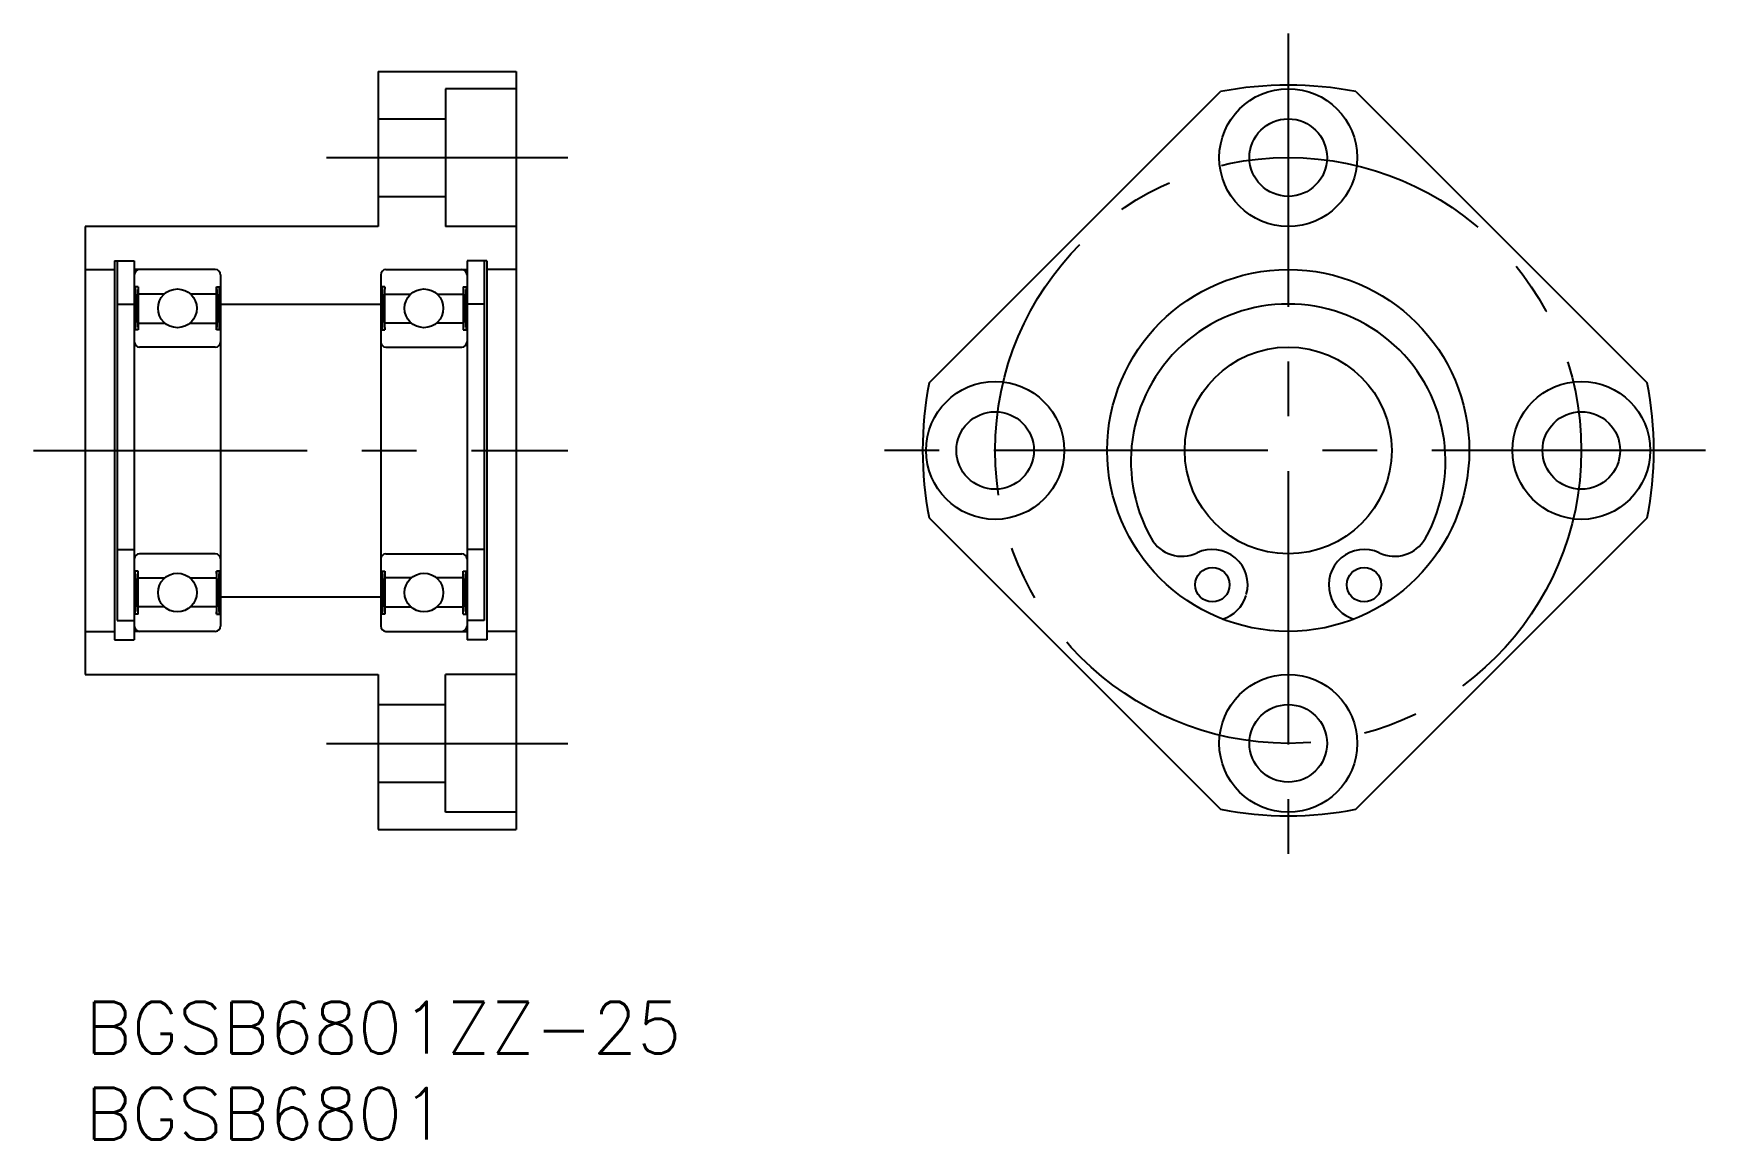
# Model space of a CAD drawing. Extents: x -3 to 94, y -8 to 56.2.
import ezdxf

# ---------------------------------------------------------------- set-up
doc = ezdxf.new("R2010")
doc.units = 0
doc.header["$LTSCALE"] = 0.5
doc.linetypes.add('CENTER', pattern=[50.8, 31.75, -6.35, 6.35, -6.35])
for name, color, linetype in [('MSM_CENTER', 1, 'CENTER'), ('MSM_CONTINUOUS', 7, 'CONTINUOUS'), ('MSM_NARROW', 5, 'CONTINUOUS'), ('MSM_PART_NUMBER', 7, 'CONTINUOUS')]:
    doc.layers.add(name, color=color, linetype=linetype)
doc.styles.get("Standard").update_dxf_attribs({"font": 'txt.shx', "height": 3, "bigfont": 'bigfont.shx'})

# ---------------------------------------------------------------- blocks, each defined once
blk = doc.blocks.new('*U13')
at = {"layer": 'MSM_PART_NUMBER'}
blk.add_text('BGSB6801ZZ-25', height=3, dxfattribs=at).set_placement((0, -3))
blk = doc.blocks.new('*U14')
at = {"layer": 'MSM_PART_NUMBER'}
blk.add_text('BGSB6801', height=3, dxfattribs=at).set_placement((0, -8))

msp = doc.modelspace()

# ---------------------------------------------------------------- linework, layer by layer
at = {"layer": 'MSM_CENTER'}
for p, q in [((69.784, 56.207), (69.784, 7.793)), ((14, 49), (28, 49)), ((-3, 32), (28, 32)), ((93.991, 32), (45.576, 32)), ((14, 15), (28, 15))]:
    msp.add_line(p, q, dxfattribs=at)
msp.add_circle((69.784, 32), 17, dxfattribs=at)
at = {"layer": 'MSM_CONTINUOUS'}
for p, q in [((17, 54), (25, 54)), ((17, 54), (17, 45)), ((25, 54), (25, 10)), ((25, 53), (20.9, 53)), ((20.9, 53), (20.9, 45)), ((48.955, 35.92), (65.864, 52.829)), ((73.703, 52.829), (90.612, 35.92)), ((17, 51.25), (20.9, 51.25)), ((17, 46.75), (20.9, 46.75)), ((0, 45), (0, 19)), ((17, 45), (0, 45)), ((25, 45), (20.9, 45)), ((1.7, 43), (2.85, 43)), ((1.7, 43, -0.5), (1.7, 21, -0.5)), ((1.85, 43, -0.5), (1.85, 22.132, -0.5)), ((2.85, 43), (2.85, 21)), ((22.15, 43), (22.15, 21)), ((23.3, 43, 0.5), (22.15, 43, 0.5)), ((23.15, 43), (23.15, 22.132)), ((23.3, 43), (23.3, 21)), ((0, 42.5), (1.7, 42.5)), ((7.55, 42.5), (2.85, 42.5)), ((7.85, 42.2), (7.85, 21.8)), ((17.15, 42.2), (17.15, 21.8)), ((17.45, 42.5), (22.15, 42.5)), ((25, 42.5, 0.5), (23.3, 42.5, 0.5)), ((3.08, 41.5), (2.85, 41.5)), ((2.908, 41.5), (2.908, 39)), ((3.08, 41.5), (3.08, 39)), ((4.585, 41.075), (3.08, 41.075)), ((7.62, 41.075), (6.115, 41.075)), ((7.62, 39), (7.62, 41.5)), ((7.62, 41.5), (7.85, 41.5)), ((7.793, 39), (7.793, 41.5)), ((17.38, 41.5), (17.15, 41.5)), ((17.208, 39), (17.208, 41.5)), ((17.38, 39), (17.38, 41.5)), ((17.38, 41.075), (18.885, 41.075)), ((20.415, 41.075), (21.92, 41.075)), ((21.92, 41.5), (22.15, 41.5)), ((21.92, 41.5), (21.92, 39)), ((22.093, 41.5), (22.093, 39)), ((1.85, 40.5), (2.85, 40.5)), ((7.85, 40.5), (17.15, 40.5)), ((23.15, 40.5, 0.5), (22.15, 40.5, 0.5)), ((3.08, 39), (2.85, 39)), ((3.08, 39.39), (4.625, 39.39)), ((6.075, 39.39), (7.62, 39.39)), ((7.85, 39), (7.62, 39)), ((17.15, 39), (17.38, 39)), ((18.925, 39.39), (17.38, 39.39)), ((21.92, 39.39), (20.375, 39.39)), ((21.92, 39), (22.15, 39)), ((7.55, 38), (3.15, 38)), ((17.45, 38), (21.85, 38)), ((48.955, 28.08), (65.864, 11.171)), ((73.703, 11.171), (90.612, 28.08)), ((1.85, 26.256), (2.85, 26.256)), ((23.15, 26.256, 0.5), (22.15, 26.256, 0.5)), ((7.55, 26), (3.15, 26)), ((17.45, 26), (21.85, 26)), ((3.08, 25), (2.85, 25)), ((2.908, 22.5), (2.908, 25)), ((3.08, 22.5), (3.08, 25)), ((3.08, 24.61), (4.625, 24.61)), ((6.075, 24.61), (7.62, 24.61)), ((7.62, 25), (7.62, 22.5)), ((7.85, 25), (7.62, 25)), ((7.793, 25), (7.793, 22.5)), ((17.15, 25), (17.38, 25)), ((17.208, 25), (17.208, 22.5)), ((17.38, 25), (17.38, 22.5)), ((18.925, 24.61), (17.38, 24.61)), ((21.92, 24.61), (20.375, 24.61)), ((21.92, 22.5), (21.92, 25)), ((21.92, 25), (22.15, 25)), ((22.093, 22.5), (22.093, 25)), ((7.85, 23.5), (17.15, 23.5)), ((72.215, 23.634), (72.233, 23.574)), ((3.08, 22.5), (2.85, 22.5)), ((4.585, 22.925), (3.08, 22.925)), ((7.62, 22.925), (6.115, 22.925)), ((7.62, 22.5), (7.85, 22.5)), ((17.38, 22.5), (17.15, 22.5)), ((17.38, 22.925), (18.885, 22.925)), ((20.415, 22.925), (21.92, 22.925)), ((21.92, 22.5), (22.15, 22.5)), ((0, 21.5), (1.7, 21.5)), ((1.85, 22.132), (2.85, 22.132)), ((7.55, 21.5), (2.85, 21.5)), ((17.45, 21.5), (22.15, 21.5)), ((23.15, 22.132, 0.5), (22.15, 22.132, 0.5)), ((25, 21.5, 0.5), (23.3, 21.5, 0.5)), ((1.7, 21), (2.85, 21)), ((23.3, 21, 0.5), (22.15, 21, 0.5)), ((0, 19), (17, 19)), ((17, 19), (17, 10)), ((20.9, 11), (20.9, 19)), ((25, 19), (20.9, 19)), ((17, 17.25), (20.9, 17.25)), ((17, 12.75), (20.9, 12.75)), ((25, 11), (20.9, 11)), ((17, 10), (25, 10))]:
    msp.add_line(p, q, dxfattribs=at)
for centre, radius in [((69.784, 49), 4), ((69.784, 49), 2.25), ((69.784, 32), 10.5), ((5.35, 40.25), 1.125), ((19.65, 40.25), 1.125), ((69.784, 32), 6), ((52.784, 32), 4), ((86.784, 32), 4), ((52.784, 32), 2.25), ((86.784, 32), 2.25), ((5.35, 23.75), 1.125), ((19.65, 23.75), 1.125), ((65.384, 24.206), 1), ((74.184, 24.206), 1), ((69.784, 15), 4), ((69.784, 15), 2.25)]:
    msp.add_circle(centre, radius, dxfattribs=at)
for centre, radius, start, end in [((69.784, 32.707), 20.5, 78.97635, 101.02365), ((3.15, 42.2), 0.3, 90, 180), ((7.55, 42.2), 0.3, 0, 90), ((17.45, 42.2), 0.3, 90, 180), ((21.85, 42.2), 0.3, 0, 90), ((69.784, 31.375), 9.125, 330.641, 209.359), ((3.15, 38.3), 0.3, 180, 270), ((7.55, 38.3), 0.3, 270, 0), ((17.45, 38.3), 0.3, 180, 270), ((21.85, 38.3), 0.3, 270, 0), ((69.076, 32), 20.5, 168.97635, 191.02365), ((70.491, 32), 20.5, 348.97635, 11.02365), ((63.617, 27.906), 2.05, 209.359, 295.51898), ((65.384, 24.206), 2.05, 343.79404, 115.51898), ((74.184, 24.206), 2.05, 64.48102, 196.20596), ((75.95, 27.906), 2.05, 244.48102, 330.641), ((3.15, 25.7), 0.3, 90, 180), ((7.55, 25.7), 0.3, 0, 90), ((17.45, 25.7), 0.3, 90, 180), ((21.85, 25.7), 0.3, 0, 90), ((65.414, 24.132), 2, 286.41591, 343.79404), ((74.153, 24.132), 2, 196.20596, 253.58409), ((3.15, 21.8), 0.3, 180, 270), ((7.55, 21.8), 0.3, 270, 0), ((17.45, 21.8), 0.3, 180, 270), ((21.85, 21.8), 0.3, 270, 0), ((69.784, 31.293), 20.5, 258.97635, 281.02365)]:
    msp.add_arc(centre, radius, start, end, dxfattribs=at)
at = {"layer": 'MSM_NARROW'}
for p, q in [((3.08, 41.5), (2.908, 39)), ((2.908, 41.5), (3.08, 39)), ((7.793, 41.5), (7.62, 39)), ((7.62, 41.5), (7.793, 39)), ((17.208, 41.5), (17.38, 39)), ((17.38, 41.5), (17.208, 39)), ((21.92, 41.5), (22.093, 39)), ((22.093, 41.5), (21.92, 39)), ((3.08, 22.5), (2.908, 25)), ((2.908, 22.5), (3.08, 25)), ((7.793, 22.5), (7.62, 25)), ((7.62, 22.5), (7.793, 25)), ((17.208, 22.5), (17.38, 25)), ((17.38, 22.5), (17.208, 25)), ((21.92, 22.5), (22.093, 25)), ((22.093, 22.5), (21.92, 25))]:
    msp.add_line(p, q, dxfattribs=at)

# ---------------------------------------------------------------- block references
at = {"layer": 'MSM_CONTINUOUS'}
for name in ['*U13', '*U14']:
    msp.add_blockref(name, (0, 0), dxfattribs=at)

doc.saveas('drawing.dxf')
